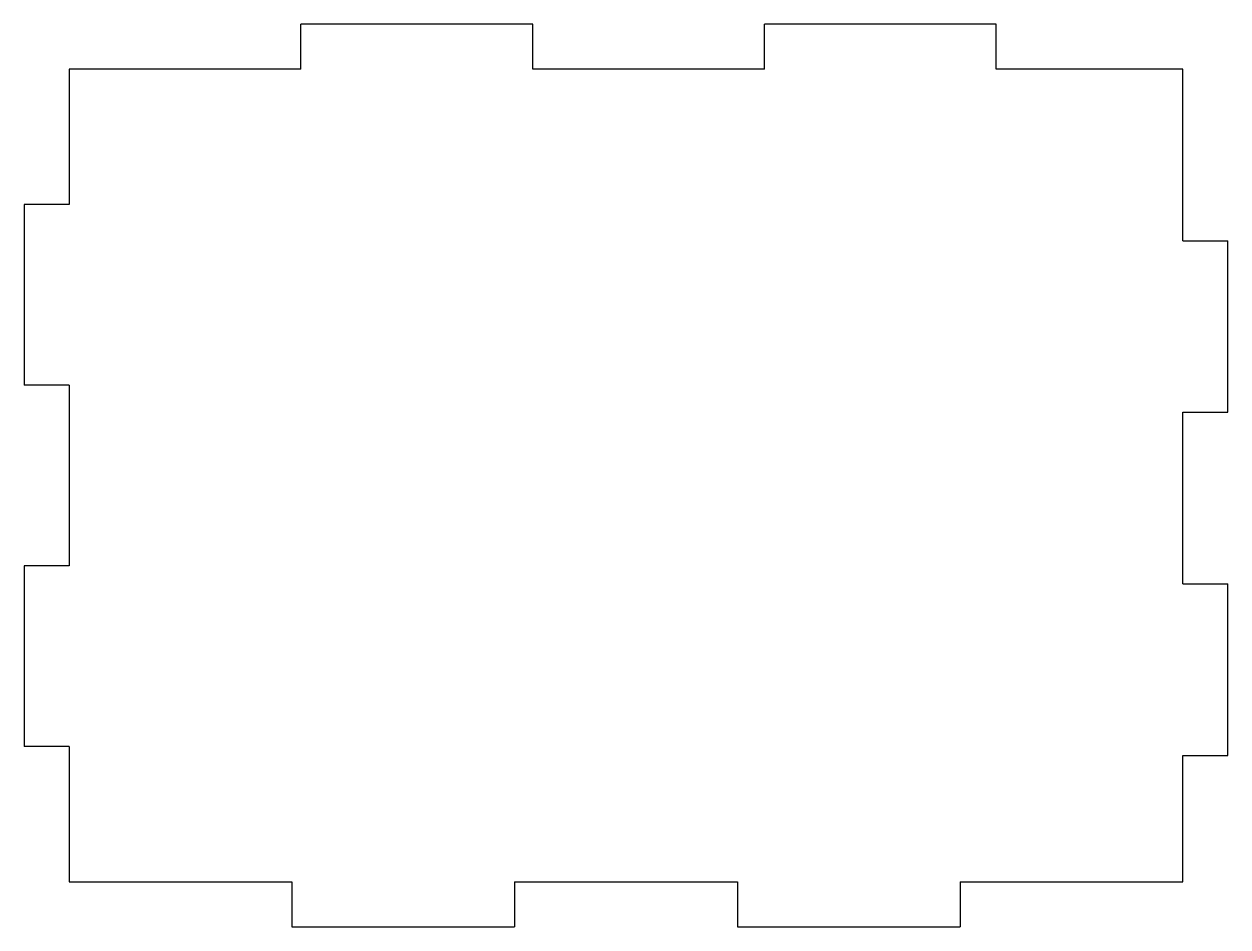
# Model space of a CAD drawing. Extents: x -40 to 40, y -30 to 30.
import ezdxf

# ---------------------------------------------------------------- set-up
doc = ezdxf.new("R2010")
doc.units = 0
doc.layers.add('VISIBLE', color=7, linetype='CONTINUOUS')

msp = doc.modelspace()

# ---------------------------------------------------------------- linework, layer by layer
at = {"layer": 'VISIBLE'}
for p, q in [((-6.2, 30), (-21.6, 30)), ((-21.6, 27), (-21.6, 30)), ((-6.2, 27), (-6.2, 30)), ((24.6, 30), (9.2, 30)), ((9.2, 27), (9.2, 30)), ((24.6, 27), (24.6, 30)), ((-21.6, 27), (-37, 27)), ((-37, 27), (-37, 18)), ((9.2, 27), (-6.2, 27)), ((37, 27), (24.6, 27)), ((37, 15.6), (37, 27)), ((-37, 18), (-40, 18)), ((-40, 18), (-40, 6)), ((37, 15.6), (40, 15.6)), ((40, 4.2), (40, 15.6)), ((-37, 6), (-40, 6)), ((-37, 6), (-37, -6)), ((37, -7.2), (37, 4.2)), ((37, 4.2), (40, 4.2)), ((-37, -6), (-40, -6)), ((-40, -6), (-40, -18)), ((37, -7.2), (40, -7.2)), ((40, -18.6), (40, -7.2)), ((-37, -18), (-40, -18)), ((-37, -18), (-37, -27)), ((37, -27), (37, -18.6)), ((37, -18.6), (40, -18.6)), ((-37, -27), (-22.2, -27)), ((-22.2, -27), (-22.2, -30)), ((-7.4, -27), (-7.4, -30)), ((-7.4, -27), (7.4, -27)), ((7.4, -27), (7.4, -30)), ((22.2, -27), (22.2, -30)), ((22.2, -27), (37, -27)), ((-22.2, -30), (-7.4, -30)), ((7.4, -30), (22.2, -30))]:
    msp.add_line(p, q, dxfattribs=at)

doc.saveas('drawing.dxf')
